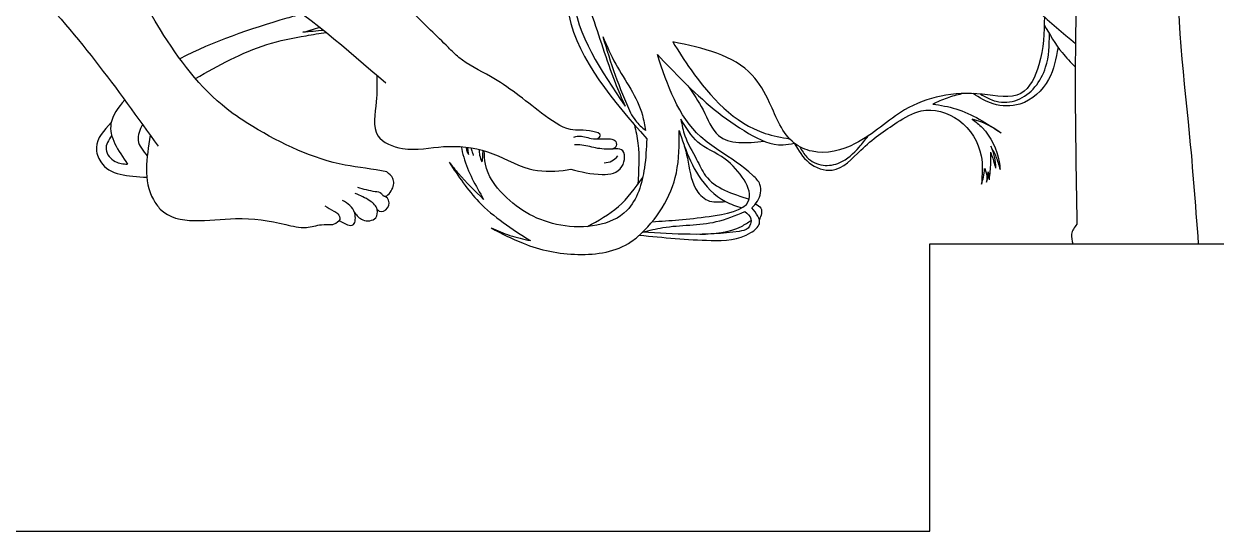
# Model space of a CAD drawing. Header units: inches. Extents: x -573 to 160, y -1 to 711.
# Drawn here: x 2.565 to 5.882, y -0.321 to 1.09 of the extents above; entities that cross this region are included whole.
import ezdxf

# ---------------------------------------------------------------- set-up
doc = ezdxf.new("R2010")
doc.units = ezdxf.units.IN
doc.header["$MEASUREMENT"] = 0
doc.layers.add('CUT', color=1, linetype='Continuous')
doc.layers.add('HarbyDwg', color=5, linetype='Continuous')

msp = doc.modelspace()

# ---------------------------------------------------------------- linework, layer by layer
at = {"layer": 'CUT'}
for points in [[(5.0859, -0.32103), (5.0859, -0.05471), (5.0859, 0.21161), (5.0859, 0.47793)], [(5.0859, 0.47793), (6.25256, 0.47793), (7.41923, 0.47793), (8.5859, 0.47793)], [(2.3359, -0.32103), (3.25256, -0.32103), (4.16923, -0.32103), (5.0859, -0.32103)]]:
    msp.add_open_spline(points, degree=3, dxfattribs=at)
at = {"layer": 'HarbyDwg'}
for points, knots in [([(3.57506, 0.67807), (3.53405, 0.6867), (3.40755, 0.69677), (3.25467, 0.76846), (3.07296, 0.8878), (2.90557, 1.11287), (2.73912, 1.48175), (2.5927, 1.78068), (2.49014, 1.98712), (2.43729, 2.05965), (2.34425, 2.1309), (2.23988, 2.09962), (2.13362, 2.06631), (1.9881, 1.8962), (1.86725, 1.70983), (1.74272, 1.55602), (1.69069, 1.4669), (1.84486, 1.26548), (1.90484, 1.08597), (1.9501, 0.95052)], [97.4496114, 97.4496114, 97.4496114, 97.4496114, 109.2533611, 137.0403636, 145.7345839, 174.5152089, 218.8687229, 267.5483722, 274.3319459, 287.9203028, 294.4368994, 307.7917791, 317.1660242, 327.8513597, 372.8477878, 384.3691412, 387.8922881, 402.5905445, 447.7748623, 447.7748623, 447.7748623, 447.7748623]), ([(4.16101, 0.76977), (4.16484, 0.77325), (4.17586, 0.78325), (4.12802, 0.79764), (4.07809, 0.78713), (3.97898, 0.86058), (3.88837, 0.93546), (3.78926, 0.98058), (3.73927, 1.03091), (3.57691, 1.18924), (3.27825, 1.47239), (2.99296, 1.78935), (2.72216, 2.05329), (2.58219, 1.9886), (2.50958, 1.94709)], [0, 0, 0, 0, 1.2698268, 3.658991, 9.851576, 19.10899, 36.6197749, 46.8802598, 50.8923215, 57.8129535, 115.054477, 172.0028606, 193.3798699, 215.7429425, 215.7429425, 215.7429425, 215.7429425]), ([(5.26822, 1.25452), (5.27557, 1.24443), (5.34022, 1.16182), (5.42024, 1.09423), (5.49074, 1.03468)], [62.6387838, 62.6387838, 62.6387838, 62.6387838, 66.3656922, 93.9397374, 93.9397374, 93.9397374, 93.9397374]), ([(3.33998, 1.11772), (3.32554, 1.11365), (3.20838, 1.08011), (3.09228, 1.04111), (2.99923, 0.9925)], [80.0926486, 80.0926486, 80.0926486, 80.0926486, 84.5624248, 116.3760398, 116.3760398, 116.3760398, 116.3760398]), ([(3.0426, 0.93769), (3.10691, 0.97397), (3.20418, 1.02884), (3.33201, 1.05406), (3.38766, 1.06318), (3.40632, 1.06579)], [0, 0, 0, 0, 21.9449618, 33.1899221, 38.8451371, 38.8451371, 38.8451371, 38.8451371]), ([(2.84561, 0.87815), (2.82786, 0.85808), (2.7849, 0.79913), (2.82743, 0.73747), (2.85365, 0.69946)], [135.5272777, 135.5272777, 135.5272777, 135.5272777, 143.1217139, 155.3288067, 155.3288067, 155.3288067, 155.3288067]), ([(2.91667, 0.77994), (2.90654, 0.71667), (2.89455, 0.64187), (2.97981, 0.52291), (3.13745, 0.56007), (3.26571, 0.53994), (3.34637, 0.51821), (3.38847, 0.5331), (3.41434, 0.53098), (3.42561, 0.5321), (3.42735, 0.53228)], [0, 0, 0, 0, 17.9177151, 21.1836109, 42.2533691, 56.3344994, 62.1408153, 66.4171599, 69.3000724, 69.8278634, 69.8278634, 69.8278634, 69.8278634])]:
    msp.add_open_spline(points, degree=3, knots=knots, dxfattribs=at)
for points in [[(5.80623, 1.92088), (5.84446, 1.76051), (5.78948, 1.37591), (5.80424, 0.81727), (5.83232, 0.47793)], [(2.31717, 1.66874), (2.339, 1.50127), (2.56471, 1.21475), (2.93858, 0.74935)], [(5.52579, 1.66327), (5.50313, 1.38642), (5.49458, 0.53256)], [(2.73203, 1.62162), (2.75309, 1.58926), (2.8362, 1.46642), (2.96779, 1.35396), (3.23387, 1.19226), (3.57177, 0.92547)], [(4.06647, 1.27325), (4.08083, 1.11452), (4.29812, 0.76981)], [(4.08883, 1.25909), (4.09149, 1.16863), (4.23795, 0.86076)], [(4.08883, 1.25909), (4.14331, 1.12005), (4.21003, 0.92658), (4.23795, 0.86076)], [(5.40441, 1.10912), (5.38909, 0.9758), (5.33906, 0.89601), (5.23154, 0.89389), (5.01543, 0.85027), (4.8781, 0.75666), (4.75781, 0.73538), (4.70852, 0.75809), (4.63964, 0.87048), (4.59174, 0.94708), (4.37031, 1.03963)], [(5.2263, 0.8944), (5.26987, 0.87435), (5.32909, 0.87814), (5.40773, 0.96903), (5.41836, 1.06201)], [(5.4039, 1.08704), (5.45368, 1.00974), (5.49025, 0.96997)], [(4.17563, 1.05462), (4.21184, 0.97785), (4.28592, 0.83584), (4.29415, 0.79308)], [(4.17563, 1.05462), (4.21014, 0.94713), (4.25265, 0.84206)], [(4.37031, 1.03963), (4.42121, 0.96182), (4.62774, 0.78523), (4.6955, 0.76989)], [(4.59042, 0.57793), (4.60609, 0.59664), (4.61291, 0.64316), (4.59326, 0.66833), (4.49904, 0.73732), (4.44807, 0.77583), (4.32756, 1.00453)], [(4.32756, 1.00453), (4.40056, 0.92912), (4.58154, 0.78506), (4.67724, 0.75318), (4.70852, 0.75809)], [(5.4422, 1.02488), (5.41578, 0.93495), (5.33619, 0.86678), (5.26182, 0.86725), (5.2059, 0.89578)], [(3.54729, 0.94672), (3.54535, 0.87331), (3.55013, 0.77877), (3.61893, 0.74344), (3.73265, 0.74821), (3.8551, 0.73391), (3.97096, 0.68692), (4.06569, 0.68215), (4.08681, 0.68556)], [(4.41237, 0.91753), (4.4546, 0.85048), (4.49758, 0.77932), (4.62506, 0.76318)], [(5.09377, 0.86685), (5.13455, 0.88442), (5.17461, 0.89586)], [(5.09377, 0.86685), (5.1583, 0.85332), (5.28419, 0.78644)], [(4.25265, 0.84206), (4.26682, 0.82107), (4.29415, 0.79308)], [(4.70852, 0.75809), (4.74956, 0.70363), (4.8141, 0.68293), (4.89378, 0.73867), (4.99497, 0.8159), (5.0611, 0.84774), (5.16627, 0.82147), (5.22842, 0.72274), (5.22922, 0.64392)], [(2.80807, 0.8155), (2.76686, 0.74559), (2.77893, 0.7058), (2.9073, 0.66319)], [(2.89494, 0.81021), (2.88318, 0.76593), (2.90853, 0.72253)], [(4.26381, 0.80922), (4.27349, 0.75766), (4.27292, 0.64343)], [(4.31351, 0.5394), (4.47151, 0.5542), (4.58144, 0.5972), (4.5163, 0.71344), (4.4401, 0.7611), (4.39299, 0.82445)], [(4.39299, 0.82445), (4.40404, 0.77796), (4.43661, 0.71286), (4.46162, 0.66753), (4.58319, 0.60261)], [(5.28419, 0.78644), (5.22771, 0.81708), (5.20339, 0.82491)], [(5.20339, 0.82491), (5.23121, 0.8011), (5.27825, 0.70633), (5.28151, 0.68508)], [(2.80962, 0.77935), (2.79386, 0.74021), (2.81933, 0.70708), (2.85365, 0.69946)], [(4.29812, 0.76981), (4.29166, 0.68947), (4.24256, 0.57063), (4.05864, 0.52986), (3.90029, 0.61416), (3.84912, 0.69915), (3.84611, 0.73677)], [(3.86516, 0.52203), (3.95402, 0.47955), (4.10671, 0.44853), (4.25512, 0.48418), (4.2726, 0.49773), (4.38044, 0.67547), (4.38783, 0.79305)], [(4.09548, 0.77478), (4.10693, 0.77755), (4.1437, 0.77131), (4.19747, 0.76958), (4.20926, 0.76576), (4.21342, 0.75086), (4.20226, 0.74135)], [(4.38783, 0.79305), (4.41121, 0.71579), (4.43397, 0.6319), (4.46734, 0.59905), (4.5169, 0.59552)], [(4.72359, 0.74823), (4.74379, 0.71899), (4.78842, 0.69669), (4.83528, 0.70382), (4.88884, 0.74664), (4.9141, 0.7781)], [(3.78152, 0.74828), (3.78872, 0.71898), (3.84423, 0.6017)], [(3.79478, 0.74708), (3.79777, 0.73683), (3.80202, 0.72622)], [(3.7993, 0.74654), (3.80037, 0.73715), (3.80202, 0.72622)], [(3.80919, 0.74541), (3.81257, 0.7333), (3.81541, 0.72386)], [(3.83133, 0.74074), (3.83303, 0.72416), (3.83959, 0.70583)], [(3.84166, 0.73806), (3.84116, 0.72225), (3.83959, 0.70583)], [(4.08681, 0.68556), (4.1741, 0.67101), (4.22919, 0.69293), (4.22799, 0.73976), (4.20475, 0.7415), (4.15584, 0.74462), (4.11144, 0.75294), (4.09721, 0.75328)], [(4.40208, 0.75061), (4.44206, 0.66778), (4.5169, 0.59552), (4.56271, 0.57784)], [(5.25446, 0.7328), (5.25446, 0.70255), (5.25046, 0.65629)], [(5.25446, 0.7328), (5.26047, 0.7158), (5.26872, 0.6888)], [(5.28151, 0.68508), (5.27048, 0.7198), (5.25496, 0.74931)], [(5.25496, 0.74931), (5.26497, 0.71955), (5.26872, 0.6888)], [(3.74807, 0.70493), (3.77434, 0.67337), (3.84423, 0.6017)], [(3.74807, 0.70493), (3.8312, 0.59467), (3.97422, 0.4869)], [(4.17943, 0.70302), (4.20093, 0.70857), (4.21759, 0.72243)], [(3.49322, 0.6355), (3.54269, 0.62388), (3.55973, 0.61815), (3.56571, 0.61131), (3.58921, 0.62928), (3.59157, 0.66009), (3.57506, 0.67807)], [(5.22922, 0.64392), (5.23519, 0.66354), (5.2377, 0.6873)], [(5.2377, 0.6873), (5.2427, 0.67504), (5.2432, 0.64929)], [(5.2432, 0.64929), (5.24821, 0.67454), (5.24771, 0.67779)], [(5.24771, 0.67779), (5.25046, 0.65629)], [(4.13298, 0.52615), (4.21901, 0.58156), (4.28673, 0.66257)], [(3.44245, 0.54258), (3.48197, 0.53164), (3.48576, 0.56325), (3.45163, 0.5989)], [(3.48532, 0.56472), (3.508, 0.54476), (3.54392, 0.55051), (3.54812, 0.57305), (3.52809, 0.59745), (3.48716, 0.61786)], [(3.54731, 0.57573), (3.5537, 0.56924), (3.57708, 0.57796), (3.57646, 0.60476), (3.56571, 0.61131)], [(3.40271, 0.58385), (3.42752, 0.56897), (3.4388, 0.56176), (3.44376, 0.54553), (3.42735, 0.53228)], [(4.27766, 0.50214), (4.47719, 0.48741), (4.5878, 0.50917), (4.61132, 0.53398), (4.59042, 0.57793)], [(4.2868, 0.51057), (4.34263, 0.5231), (4.49156, 0.53963), (4.57082, 0.56748)], [(4.57082, 0.56748), (4.5878, 0.54747), (4.57996, 0.52179), (4.55471, 0.51265), (4.2868, 0.51057)], [(4.60058, 0.58899), (4.61555, 0.57716), (4.6113, 0.54439)], [(4.44586, 0.5045), (4.56167, 0.52658), (4.5884, 0.54319)], [(5.49458, 0.53256), (5.47981, 0.505), (5.48375, 0.47793)], [(3.86516, 0.52203), (3.91747, 0.50149), (3.97422, 0.4869)]]:
    msp.add_spline(points, degree=3, dxfattribs=at)
for points in [[(3.34121, 1.06618), (3.35697, 1.0709), (3.37274, 1.07562), (3.38858, 1.08002)], [(3.39917, 1.07155), (3.37986, 1.06976), (3.36054, 1.06797), (3.34121, 1.06618)]]:
    msp.add_open_spline(points, degree=3, dxfattribs=at)

doc.saveas('drawing.dxf')
